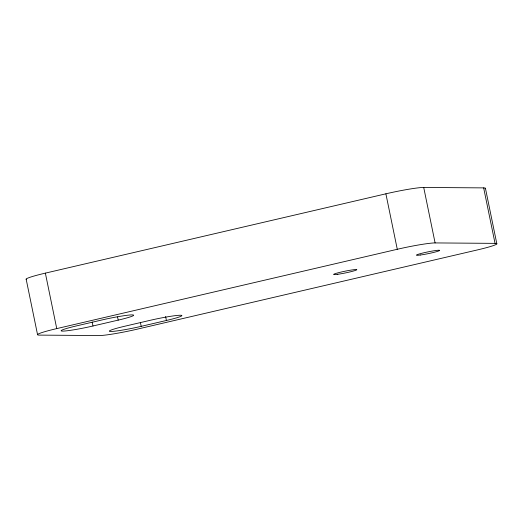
<?xml version="1.0" encoding="UTF-8"?>
<svg xmlns="http://www.w3.org/2000/svg" width="523" height="523" viewBox="0 0 523 523"><rect width="100%" height="100%" fill="white"/><g stroke="black" fill="none" stroke-linecap="round" stroke-linejoin="round"><path stroke-width="0.78" d="M26.255 279.4A30.053 2.255 -11.6 0 1 45.364 273.13L385.889 193.811A30.053 2.255 -11.6 0 1 423.715 187.45L483.657 187.888A30.053 2.255 -11.6 0 1 485.063 188.79M495.046 243.365A30.053 2.255 -11.6 0 1 477.636 249.87L137.111 329.189A30.053 2.255 -11.6 0 1 99.285 335.55L39.343 335.112A30.053 2.255 -11.6 0 1 56.752 328.601L397.277 249.281A30.053 2.255 -11.6 0 1 435.097 242.927L495.046 243.365L483.657 187.888M92.976 325.992L118.205 320.122A24.136 1.811 -11.6 0 0 132.188 314.892A24.136 1.811 -11.6 0 0 101.808 319.998L76.587 325.875A24.136 1.811 -11.6 0 0 62.603 331.105A24.136 1.811 -11.6 0 0 92.976 325.992L92.166 322.031M141.197 326.345L166.419 320.475A24.136 1.811 -11.6 0 0 180.402 315.245A24.136 1.811 -11.6 0 0 150.023 320.351L124.801 326.228A24.136 1.811 -11.6 0 0 110.817 331.458A24.136 1.811 -11.6 0 0 141.197 326.345L140.38 322.384M485.462 188.404L496.85 243.881M423.715 187.45L435.097 242.927M385.889 193.811L397.277 249.281M165.608 316.513L166.419 320.475M117.551 316.951L118.205 320.122M45.364 273.13L56.752 328.601M26.15 279.119L37.538 334.596M420.642 254.982A11.833 0.889 -11.6 0 0 439.477 250.595A11.833 0.889 -11.6 0 0 424.029 252.74A11.833 0.889 -11.6 0 0 420.642 254.982M337.793 274.281A11.833 0.889 -11.6 0 0 356.627 269.894A11.833 0.889 -11.6 0 0 341.186 272.038A11.833 0.889 -11.6 0 0 337.793 274.281"/></g></svg>
